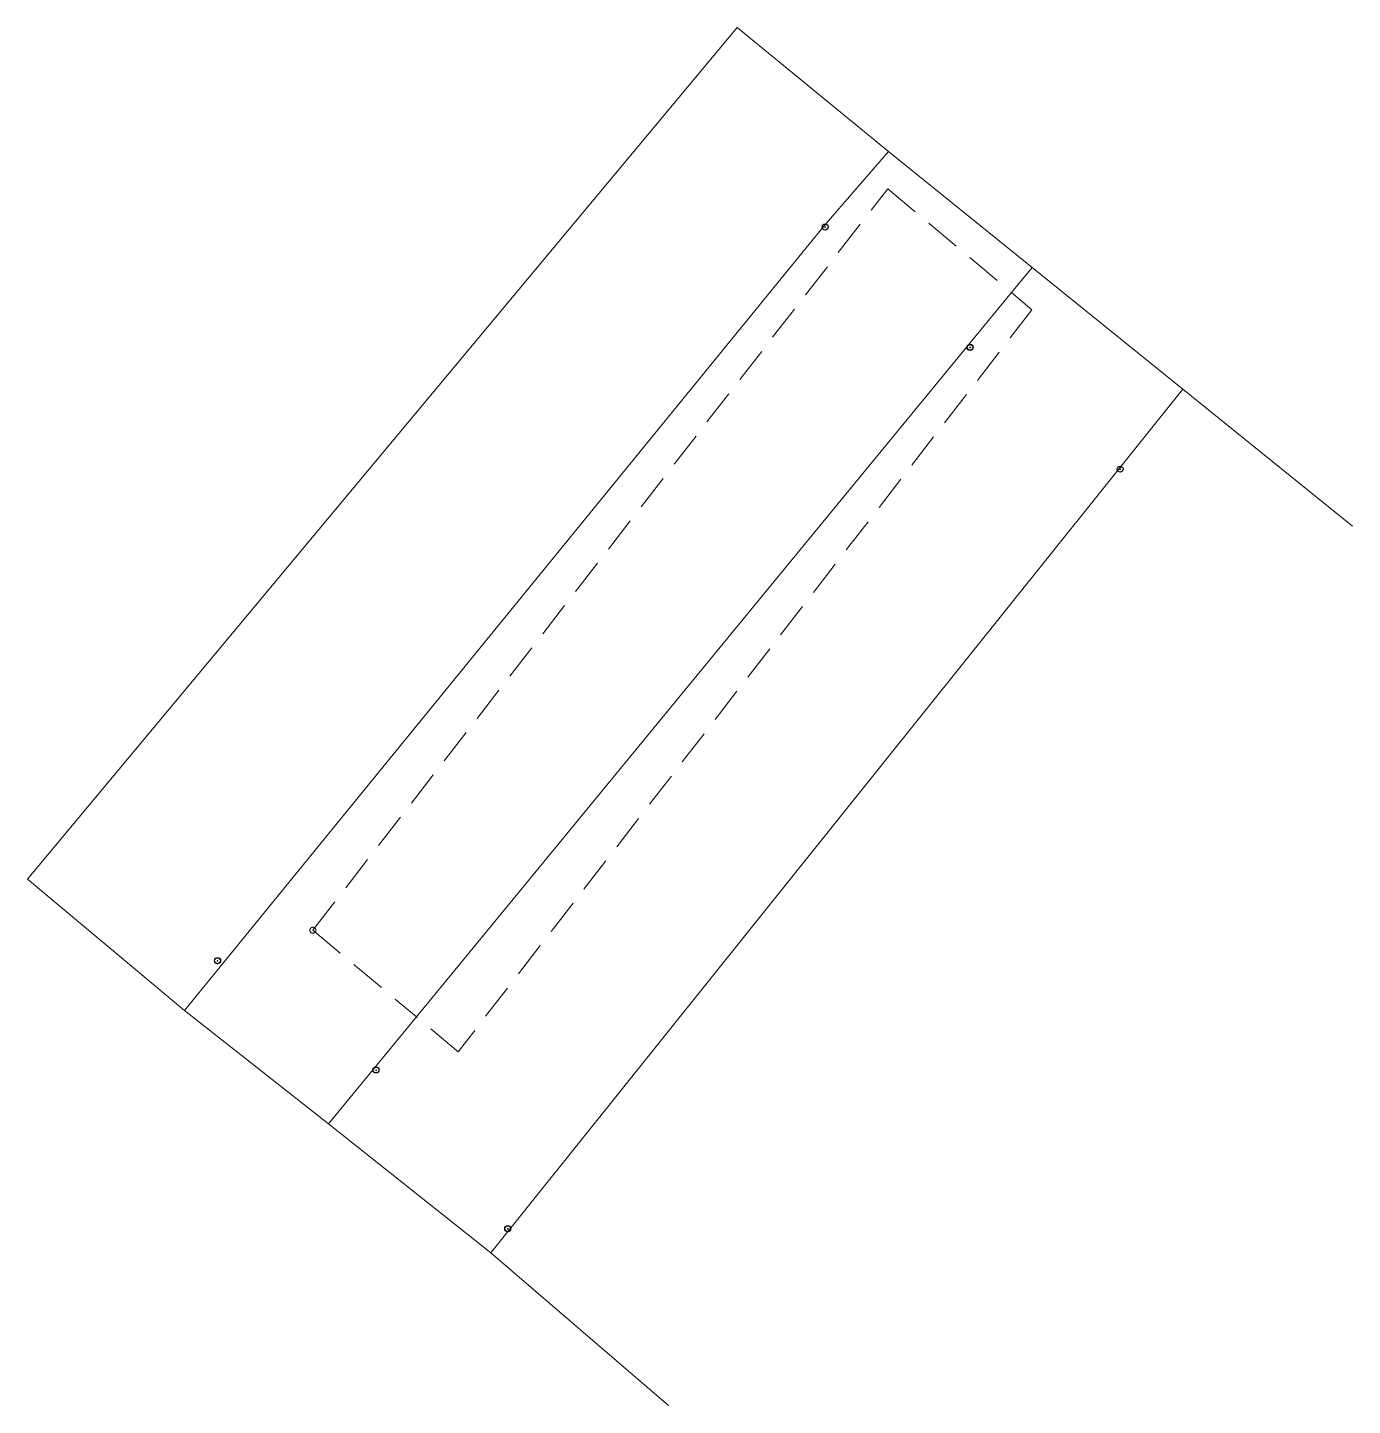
# Model space of a CAD drawing. Header units: metres. Extents: x 549122 to 551306, y 1837980 to 1840973.
# Drawn here: x 550892.1 to 550981.1, y 1840880.2 to 1840972.8 of the extents above.
import ezdxf

# ---------------------------------------------------------------- set-up
doc = ezdxf.new("R2010")
doc.units = ezdxf.units.M
doc.header["$LTSCALE"] = 0.8
doc.header["$PDMODE"] = 32
doc.header["$PDSIZE"] = 0.4
doc.linetypes.add('MEDIUM_DASHED', pattern=[4.5, 3, -1.5])
for name, color, linetype, lineweight in [('10', 7, 'Continuous', 13), ('23', 7, 'Continuous', 13), ('29', 7, 'MEDIUM_DASHED', 13)]:
    doc.layers.add(name, color=color, linetype=linetype, lineweight=lineweight)
doc.layers.add('7', color=7, linetype='Continuous')

msp = doc.modelspace()

# ---------------------------------------------------------------- linework, layer by layer
at = {"layer": '10'}
for p, q in [((550892.12, 1840915.56), (550939.79, 1840972.75)), ((550958.23, 1840954.95), (550959.61, 1840956.63)), ((550918.24, 1840906.3), (550958.23, 1840954.95)), ((550923.24, 1840890.46), (550969.73, 1840948.47)), ((550912.34, 1840899.12), (550918.24, 1840906.3))]:
    msp.add_line(p, q, dxfattribs=at)
msp.add_lwpolyline([(550902.67, 1840906.73), (550945.61, 1840959.41), (550949.96, 1840964.42)], dxfattribs=at)
at = {"layer": '23'}
for p, q in [((550939.79, 1840972.75), (550949.96, 1840964.42)), ((550949.96, 1840964.42), (550959.61, 1840956.63)), ((550959.61, 1840956.63), (550969.73, 1840948.47)), ((550969.73, 1840948.47), (550981.13, 1840939.26)), ((550892.12, 1840915.56), (550902.67, 1840906.73)), ((550902.67, 1840906.73), (550912.34, 1840899.12)), ((550912.34, 1840899.12), (550923.24, 1840890.46)), ((550923.24, 1840890.46), (550935.18, 1840880.2))]:
    msp.add_line(p, q, dxfattribs=at)
at = {"layer": '29'}
msp.add_line((550911.29, 1840912.12), (550918.24, 1840906.3), dxfattribs=at)
for points in [[(550911.29, 1840912.12), (550949.91, 1840961.92), (550958.23, 1840954.95)], [(550958.23, 1840954.95), (550959.6, 1840953.8), (550921.05, 1840903.95), (550918.24, 1840906.3)]]:
    msp.add_lwpolyline(points, dxfattribs=at)
msp.add_point((550911.29, 1840912.12), dxfattribs=at)
at = {"layer": '7'}
for p in [(550945.7, 1840959.35), (550955.44, 1840951.26), (550955.45, 1840951.27), (550965.52, 1840943.09), (550904.88, 1840910.07), (550904.89, 1840910.07), (550915.53, 1840902.73), (550924.38, 1840892.07), (550924.39, 1840892.07)]:
    msp.add_point(p, dxfattribs=at)

doc.saveas('drawing.dxf')
